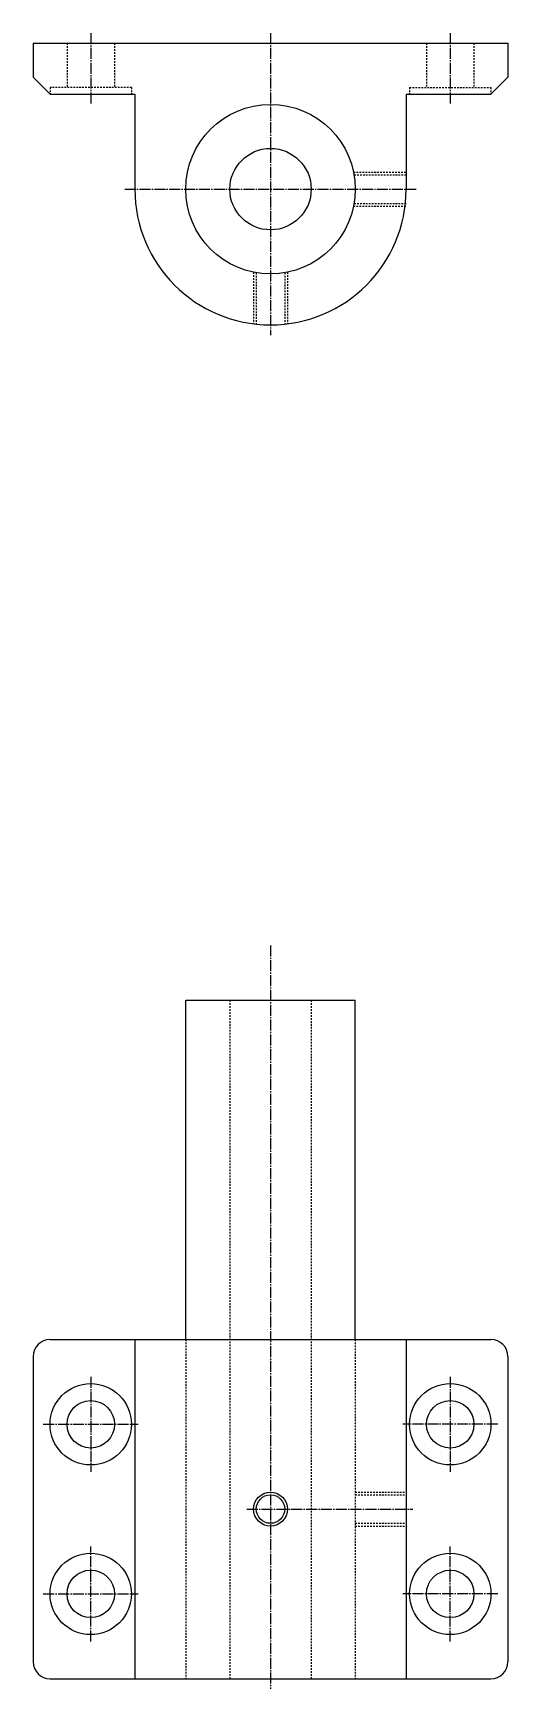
# Model space of a CAD drawing. Extents: x 43 to 657, y 40 to 652.
# Drawn here: x 517.5 to 657.5, y 164 to 652.1 of the extents above; entities outside this region: 2.
import ezdxf

# ---------------------------------------------------------------- set-up
doc = ezdxf.new("R2010")
doc.units = 0
doc.header["$LTSCALE"] = 0.25
doc.linetypes.add('CENTER', pattern=[17.5, 13, -1.5, 1.5, -1.5])
doc.linetypes.add('DASHED', pattern=[3.5, 2, -1.5])
doc.layers.get('0').update_dxf_attribs({"linetype": 'CONTINUOUS'})
doc.layers.add('CENTER', color=1, linetype='CENTER')
doc.styles.get("Standard").update_dxf_attribs({"font": 'txt', "bigfont": 'BIGFONT'})

msp = doc.modelspace()

# ---------------------------------------------------------------- linework, layer by layer
for p, q in [((517.49, 649.12), (657.49, 649.12)), ((517.49, 649.12), (517.49, 639.12)), ((657.49, 649.12), (657.49, 639.12)), ((517.49, 639.12), (522.49, 634.12)), ((652.49, 634.12), (657.49, 639.12)), ((522.49, 634.12), (547.49, 634.12)), ((547.49, 634.12), (547.49, 606.12)), ((627.49, 634.12), (627.49, 606.12)), ((627.49, 634.12), (652.49, 634.12)), ((562.49, 367.02), (612.49, 367.02)), ((562.49, 267.02), (562.49, 367.02)), ((612.49, 267.02), (612.49, 367.02)), ((522.49, 267.02), (652.49, 267.02)), ((547.49, 267.02), (547.49, 167.02)), ((627.49, 267.02), (627.49, 167.02)), ((517.49, 262.02), (517.49, 172.02)), ((657.49, 262.02), (657.49, 172.02)), ((522.49, 167.02), (652.49, 167.02)), ((554.99, 167.02), (554.99, 167.02)), ((587.49, 167.02), (587.49, 167.02))]:
    msp.add_line(p, q)
at = {"color": 3, "linetype": 'DASHED'}
for p, q in [((527.49, 649.12), (527.49, 636.12)), ((541.49, 649.12), (541.49, 636.12)), ((633.49, 649.12), (633.49, 636.12)), ((647.49, 649.12), (647.49, 636.12)), ((546.49, 636.12), (522.49, 636.12)), ((522.49, 636.12), (522.49, 634.12)), ((546.49, 636.12), (546.49, 634.12)), ((628.49, 636.12), (652.49, 636.12)), ((628.49, 636.12), (628.49, 634.12)), ((652.49, 636.12), (652.49, 634.12)), ((611.98, 611.12), (627.49, 611.12)), ((612.14, 610.31), (627.49, 610.31)), ((611.98, 601.12), (627.49, 601.12)), ((612.14, 601.93), (627.49, 601.93)), ((582.49, 581.62), (582.49, 566.43)), ((583.3, 581.47), (583.3, 566.34)), ((591.68, 581.47), (591.68, 566.34)), ((592.49, 581.62), (592.49, 566.43)), ((575.49, 367.02), (575.49, 167.02)), ((599.49, 367.02), (599.49, 167.02)), ((562.49, 267.02), (562.49, 167.02)), ((612.49, 267.02), (612.49, 167.02)), ((612.49, 222.02), (627.49, 222.02)), ((612.49, 221.21), (627.49, 221.21)), ((612.49, 212.83), (627.49, 212.83)), ((612.49, 212.02), (627.49, 212.02))]:
    msp.add_line(p, q, dxfattribs=at)
for centre, radius in [((587.49, 606.12), 25), ((587.49, 606.12), 12), ((534.49, 242.02), 12), ((640.49, 242.02), 12), ((534.49, 242.02), 7), ((640.49, 242.02), 7), ((587.49, 217.02), 4.19), ((534.49, 192.02), 12), ((640.49, 192.02), 12), ((534.49, 192.02), 7), ((640.49, 192.02), 7)]:
    msp.add_circle(centre, radius)
at = {"color": 3}
msp.add_circle((587.49, 217.02), 5, dxfattribs=at)
for centre, radius, start, end in [((587.49, 606.12), 40, 180, 0), ((522.49, 262.02), 5, 90, 180), ((652.49, 262.02), 5, 0, 90), ((522.49, 172.02), 5, 180, 270), ((652.49, 172.02), 5, 270, 0)]:
    msp.add_arc(centre, radius, start, end)
at = {"layer": 'CENTER', "color": 1, "linetype": 'CENTER'}
for p, q in [((534.49, 652.12), (534.49, 631.12)), ((587.49, 652.12), (587.49, 563.12)), ((640.49, 652.12), (640.49, 631.12)), ((544.49, 606.12), (630.49, 606.12)), ((587.49, 383.19), (587.49, 164.02)), ((534.49, 256.02), (534.49, 228.02)), ((640.49, 256.02), (640.49, 228.02)), ((520.49, 242.02), (548.49, 242.02)), ((654.49, 242.02), (626.49, 242.02)), ((580.49, 217.02), (629.49, 217.02)), ((534.49, 178.02), (534.49, 206.02)), ((640.49, 178.02), (640.49, 206.02)), ((520.49, 192.02), (548.49, 192.02)), ((654.49, 192.02), (626.49, 192.02))]:
    msp.add_line(p, q, dxfattribs=at)

# ---------------------------------------------------------------- texts
for s, p in [('MSSTA 50-200', (40, 100)), ('MSSTA50', (40, 40))]:
    msp.add_text(s, height=16).set_placement(p)

doc.saveas('drawing.dxf')
